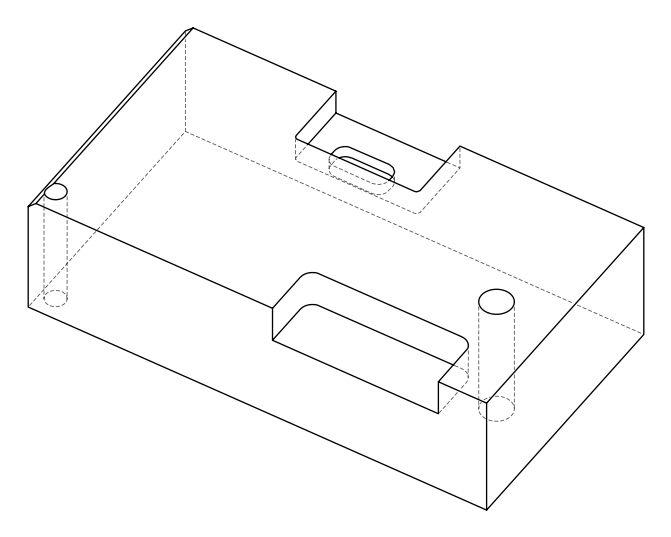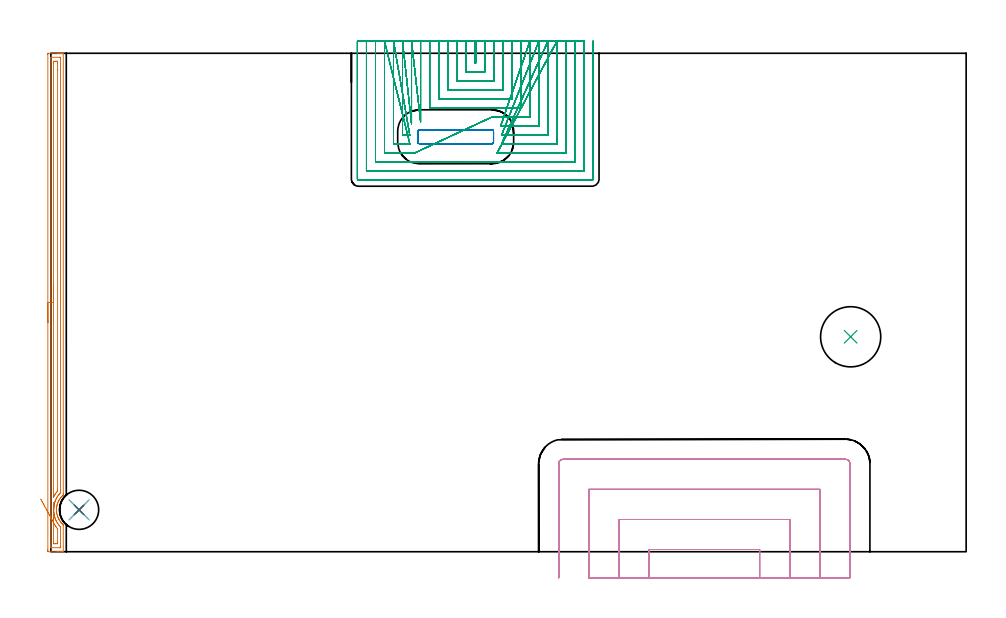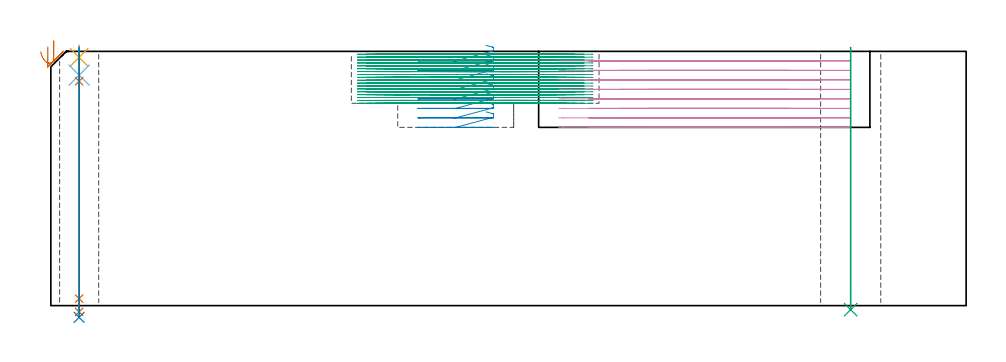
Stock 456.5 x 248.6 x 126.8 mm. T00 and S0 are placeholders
(PLAN: 9 operations, 8 tool changes, 148.4 min)
(1 AREA_MILL | FG_CHAMFER_SURFACE | UGT0205_001 | 6.25 min | 7370 mm3)
(2 MILL_RECTANGULAR_POCKET | POCKET_RECTANGULAR_STRAIGHT | UGT0201_094 | Follow Part, ap 5, ae 75% | 2.4 min | 55156 mm3)
(3 MILL_SLOT | SLOT_PARTIAL_RECTANGULAR | NXT0201_008 | Follow Part, ap 1.5, ae 75% | 116.86 min | 174252 mm3)
(4 MILL_SLOT_1 | SLOT_PARTIAL_RECTANGULAR_1 | UGT0201_094 | Follow Part, ap 5, ae 75% | 21.15 min | 348889 mm3)
(5 SPOT_DRILL | STEP1HOLE | NXT0321_9005460120000 | 0.05 min | 155 mm3)
(6 DRILL_BLIND_HOLE_INTO_CENTER | STEP1HOLE | UGT0301_198 | 0.06 min | 428 mm3)
(7 GUN_DRILL_THROUGH_HOLE | STEP1HOLE | UGT0307_003 | 0.61 min | 4418 mm3)
(8 SPADE_DRILL_TO_ENLARGE_THROUGH_HOLE | STEP1HOLE | UGT0306_010 | 0.54 min | 32759 mm3)
(9 INDEXABLE_INSERT_DRILL_THROUGH_HOLE_FROM_SOLID | STEP1HOLE_1 | NXT0302_031 | 0.52 min | 89564 mm3)
(TOOL UGT0205_001 | Chamfer Mill 20 x 3 x 45 deg. | D20 FL50 Z2)
(TOOL UGT0201_094 | End mill 20 mm | D20 FL38 Z4)
(TOOL NXT0201_008 | ENDMILL 6mm [2P460-0600-NA 1630] | D6 FL26 Z6)
(TOOL NXT0321_9005460120000 | NC Spot Drill, 142deg, 12mm, Carbide, Uncoated | D12 PA142 FL30 Z2)
(TOOL UGT0301_198 | Twist Drill 7.9 mm | D7.9 PA118 FL73 Z2)
(TOOL UGT0307_003 | Gun Drill 7 mm | D7 PA130 FL24 Z1)
(TOOL UGT0306_010 | Spade Drill 19.5mm | D19.5 PA132 FL10 Z2)
(TOOL NXT0302_031 | Index. Insert Drill 30mm [880-D3000L32-05] | D30 PA176 FL150 Z2)
(OP 1 AREA_MILL)
G17 G21 G94 G90
T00 M6
G54
G17 G0 G90 X-1.5 Y114.3 S1061 M3
G43 Z136.8 H0
Z129.1
G94 G1 Y114.338 Z128.228 F250.
Y114.452 Z127.364
Y114.641 Z126.512
Y114.903 Z125.68
Y115.237 Z124.874
Y115.64 Z124.1
Y116.108 Z123.364
Y116.64 Z122.672
Y117.229 Z122.029
Y117.872 Z121.44
Y118.564 Z120.908
Y119.3 Z120.44
Y120.074 Z120.037
Y120.88 Z119.703
Y121.712 Z119.441
Y122.564 Z119.252
Y123.428 Z119.138
Y124.3 Z119.1
Y247.986
X-1.498 Y248.344 Z119.101
X-1.493 Y248.59 Z119.104
X-1.148 Y248.6 Z119.449
X3.224 Z123.818
X3.771 Z124.368
X4.099 Z124.695
X4.646 Z125.242
X4.973 Z125.568
X5.628 Z126.227
X5.936 Z126.535
X6.069 Y248.598 Z126.662
X6.198 Y248.59 Z126.788
X6.2 Y248.433 Z126.8
Y29.191
X6.193 Y28.321 Z126.793
X6.173 Y28.298 Z126.773
X6.085 Y28.215 Z126.683
X5.848 Y27.986 Z126.443
X5.706 Y27.851 Z126.304
X5.551 Y27.693 Z126.149
X5.41 Y27.548 Z126.006
X5.34 Y27.476 Z125.937
X5.191 Y27.31 Z125.79
X4.973 Y27.041 Z125.571
X4.901 Y26.952 Z125.499
X4.68 Y26.659 Z125.279
X4.624 Y26.584 Z125.222
X4.298 Y26.095 Z124.896
X4.06 Y25.691 Z124.656
X4.022 Y25.619 Z124.618
X3.826 Y25.248 Z124.425
X3.618 Y24.799 Z124.214
X3.405 Y24.279 Z124.002
X3.317 Y24.023 Z123.916
X3.279 Y23.907 Z123.876
X3.148 Y23.462 Z123.746
X3.115 Y23.324 Z123.711
X3.039 Y23.014 Z123.635
X2.951 Y22.569 Z123.549
X2.885 Y22.122 Z123.48
X2.878 Y22.047 Z123.472
X2.839 Y21.676 Z123.436
X2.828 Y21.484 Z123.424
X2.815 Y21.23 Z123.406
X2.816 Y21.154 Z123.402
X2.809 Y20.783
X2.816 Y20.649 Z123.403
X2.824 Y20.337 Z123.421
X2.839 Y20.133 Z123.439
X2.859 Y19.89 Z123.459
X2.916 Y19.445 Z123.515
X2.994 Y18.998 Z123.594
X3.094 Y18.552 Z123.691
X3.216 Y18.105 Z123.814
X3.355 Y17.66 Z123.954
X3.404 Y17.52 Z124.003
X3.561 Y17.135 Z124.156
X3.649 Y16.932 Z124.247
X3.721 Y16.767 Z124.319
X3.948 Y16.318 Z124.542
X3.99 Y16.242 Z124.584
X4.189 Y15.875 Z124.789
X4.297 Y15.7 Z124.897
X4.54 Y15.338 Z125.14
X4.794 Y14.983 Z125.392
X4.99 Y14.733 Z125.587
X5.096 Y14.605 Z125.696
X5.152 Y14.538 Z125.751
X5.191 Y14.491 Z125.79
X5.265 Y14.412 Z125.86
X5.359 Y14.307 Z125.958
X5.47 Y14.185 Z126.069
X5.556 Y14.092 Z126.152
X5.558 Y14.09 Z126.154
X5.639 Y14.009 Z126.238
X5.816 Y13.834 Z126.416
X5.83 Y13.82 Z126.43
X5.91 Y13.747 Z126.509
X6.109 Y13.563 Z126.707
X6.194 Y13.48 Z126.792
X6.2 Y13.116 Z126.8
Y0.167
X6.198 Y0.01 Z126.788
X6.069 Y0.002 Z126.662
X5.936 Y0. Z126.536
X5.628 Z126.227
X4.973 Z125.568
X3.772 Z124.368
X3.224 Z123.818
X-1.148 Y0.001 Z119.449
X-1.493 Y0.01 Z119.104
X-1.498 Y0.256 Z119.101
X-1.5 Y0.614 Z119.1
Y0.974
Y124.3
X-0.086 Z120.514
X-0.085 Y246.008 Z120.515
X-0.084 Y246.2 Z120.516
X-0.08 Y246.55 Z120.52
X-0.079 Y246.585 Z120.521
X-0.025 Y246.59 Z120.575
X0.079 Y246.596 Z120.679
X0.21 Y246.599 Z120.81
X4.583 Z125.183
X4.734 Y246.593 Z125.334
X4.763 Y246.59 Z125.363
X4.779 Y246.581 Z125.379
X4.781 Y246.548 Z125.381
X4.784 Y246.393 Z125.384
X4.785 Y246.2 Z125.385
X4.786 Y245.499 Z125.386
X4.785 Y30.276 Z125.385
X4.784 Y30.084 Z125.384
X4.78 Y29.389 Z125.38
X4.602 Y29.191 Z125.202
X4.363 Y28.922 Z124.963
X4.099 Y28.609 Z124.699
X3.961 Y28.439 Z124.561
X3.853 Y28.298 Z124.453
X3.586 Y27.929 Z124.186
X3.228 Y27.405 Z123.828
X3.226 Y27.402 Z123.826
X2.907 Y26.836 Z123.507
X2.737 Y26.512 Z123.337
X2.607 Y26.249 Z123.207
X2.35 Y25.695 Z122.95
X2.327 Y25.642 Z122.927
X2.318 Y25.619 Z122.918
X2.178 Y25.258 Z122.778
X2.086 Y24.996 Z122.686
X1.995 Y24.726 Z122.595
X1.875 Y24.318 Z122.475
X1.745 Y23.833 Z122.345
X1.714 Y23.711 Z122.314
X1.693 Y23.611 Z122.293
X1.564 Y22.94 Z122.164
X1.551 Y22.863 Z122.151
X1.476 Y22.333 Z122.076
X1.45 Y22.073 Z122.05
X1.448 Y22.047 Z122.048
X1.4 Y21.231 Z122.
X1.399 Y21.154 Z121.999
Y20.75
X1.409 Y20.329 Z122.009
X1.413 Y20.261 Z122.013
X1.476 Y19.47 Z122.076
X1.49 Y19.368 Z122.09
X1.551 Y18.958 Z122.151
X1.606 Y18.608 Z122.206
X1.617 Y18.547 Z122.217
X1.631 Y18.475 Z122.231
X1.649 Y18.386 Z122.249
X1.674 Y18.272 Z122.274
X1.767 Y17.886 Z122.367
X1.849 Y17.582 Z122.449
X2.008 Y17.038 Z122.608
X2.124 Y16.688 Z122.724
X2.186 Y16.521 Z122.786
X2.35 Y16.107 Z122.95
X2.487 Y15.795 Z123.087
X2.609 Y15.531 Z123.209
X2.941 Y14.902 Z123.541
X3.224 Y14.411 Z123.824
X3.491 Y14.009 Z124.091
X3.745 Y13.65 Z124.345
X4.099 Y13.184 Z124.699
X4.154 Y13.116 Z124.754
X4.646 Y12.557 Z125.246
X4.779 Y12.385 Z125.379
X4.781 Y12.366 Z125.381
X4.784 Y12.319 Z125.384
X4.785 Y12.223 Z125.385
Y2.592
X4.784 Y2.4 Z125.384
X4.78 Y2.05 Z125.38
X4.779 Y2.015 Z125.379
X4.724 Y2.01 Z125.324
X4.621 Y2.004 Z125.221
X4.49 Y2.001 Z125.09
X0.117 Z120.717
X-0.034 Y2.007 Z120.566
X-0.063 Y2.01 Z120.537
X-0.079 Y2.019 Z120.521
X-0.081 Y2.052 Z120.519
X-0.084 Y2.207 Z120.516
X-0.085 Y2.4 Z120.515
X-0.086 Y3.102 Z120.514
Y124.3
X1.328 Z121.928
X1.329 Y243.671 Z121.929
X1.333 Y244.414 Z121.933
X1.334 Y244.558 Z121.934
X1.344 Y244.59 Z121.944
X1.385 Y244.593 Z121.985
X1.476 Y244.596 Z122.076
X2.168 Y244.6 Z122.768
X2.35 Z122.95
X3.042 Z123.642
X3.224 Y244.599 Z123.824
X3.285 Y244.598 Z123.885
X3.333 Y244.594 Z123.933
X3.36 Y244.591 Z123.96
X3.365 Y244.563 Z123.965
X3.368 Y244.414 Z123.968
X3.371 Y244.265 Z123.971
X3.372 Y243.521 Z123.972
Y240.214
X3.371 Y30.828 Z123.971
X3.369 Y30.677 Z123.969
X3.364 Y30.38 Z123.964
X3.224 Y30.195 Z123.824
X3.138 Y30.084 Z123.738
X2.796 Y29.629 Z123.396
X2.478 Y29.191 Z123.078
X2.425 Y29.114 Z123.025
X2.35 Y28.999 Z122.95
X2.083 Y28.57 Z122.683
X1.924 Y28.298 Z122.524
X1.76 Y28.007 Z122.36
X1.476 Y27.467 Z122.076
X1.455 Y27.426 Z122.055
X1.395 Y27.305 Z121.995
X1.349 Y27.213 Z121.949
X1.335 Y27.332 Z121.935
X1.331 Y27.405 Z121.931
X1.329 Y27.471 Z121.929
Y27.555
X1.328 Y124.3 Z121.928
Y125.172 Z121.966
Y126.036 Z122.08
Y126.888 Z122.269
Y127.72 Z122.532
Y128.526 Z122.865
Y129.3 Z123.268
Y130.036 Z123.737
Y130.728 Z124.268
Y131.371 Z124.857
Y131.96 Z125.501
Y132.492 Z126.193
Y132.96 Z126.928
Y133.363 Z127.702
Y133.697 Z128.508
Y133.959 Z129.34
Y134.148 Z130.192
Y134.262 Z131.057
Y134.3 Z131.928
G0 Z136.8
X-5.059 Y26.288
Z126.631
G1 X-4.862 Y25.928 Z125.861
X-4.633 Y25.509 Z125.131
X-4.375 Y25.037 Z124.444
X-4.089 Y24.514 Z123.807
X-3.778 Y23.944 Z123.225
X-3.444 Y23.331 Z122.701
X-3.089 Y22.681 Z122.24
X-2.716 Y21.998 Z121.846
X-2.328 Y21.288 Z121.52
X-1.928 Y20.555 Z121.267
X-1.518 Y19.806 Z121.087
X-1.103 Y19.046 Z120.982
X-0.685 Y18.281 Z120.954
X-0.268 Y17.516 Z121.001
X0.146 Y16.758 Z121.124
X0.553 Y16.013 Z121.322
X0.951 Y15.285 Z121.593
X1.335 Y14.581 Z121.935
X1.476 Y14.324 Z122.076
X1.838 Y13.639 Z122.438
X2.147 Y13.116 Z122.747
X2.35 Y12.806 Z122.95
X2.754 Y12.223 Z123.354
X3.224 Y11.61 Z123.824
X3.346 Y11.453 Z123.946
X3.365 Y11.417 Z123.965
X3.368 Y11.38 Z123.968
X3.37 Y11.33 Z123.97
X3.371 Y11.18 Z123.971
Y4.929
X3.367 Y4.186 Z123.967
X3.366 Y4.042 Z123.966
X3.356 Y4.01 Z123.956
X3.315 Y4.007 Z123.915
X3.224 Y4.004 Z123.824
X2.532 Y4. Z123.132
X2.35 Z122.95
X1.658 Z122.258
X1.476 Y4.001 Z122.076
X1.415 Y4.002 Z122.015
X1.367 Y4.006 Z121.967
X1.34 Y4.009 Z121.94
X1.335 Y4.037 Z121.935
X1.332 Y4.186 Z121.932
X1.329 Y4.335 Z121.929
X1.328 Y5.079 Z121.928
Y9.022
X1.329 Y14.159 Z121.929
X1.331 Y14.31 Z121.931
X1.335 Y14.581 Z121.935
X1.35 Y15.451 Z121.988
X1.364 Y16.314 Z122.116
X1.378 Y17.162 Z122.319
X1.392 Y17.99 Z122.595
X1.406 Y18.79 Z122.943
X1.418 Y19.557 Z123.358
X1.431 Y20.285 Z123.839
X1.442 Y20.968 Z124.382
X1.453 Y21.601 Z124.982
X1.462 Y22.179 Z125.635
X1.471 Y22.699 Z126.336
X1.478 Y23.155 Z127.079
X1.485 Y23.545 Z127.86
X1.49 Y23.865 Z128.671
X1.494 Y24.114 Z129.507
X1.497 Y24.288 Z130.362
X1.499 Y24.388 Z131.229
Y24.411 Z132.101
G0 Z136.8
M5
M2
(OP 2 MILL_RECTANGULAR_POCKET)
G17 G21 G94 G90
T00 M6
G54
G17 G0 G90 X217.045 Y203.5 S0 M3
G43 Z136.8 H0
Z129.8
G94 G1 X220.09 Z128.984 F250.
X220.299 Y203.553 Z128.926
X220.488 Y203.659 Z128.868
X220.641 Y203.812 Z128.81
X220.747 Y204.001 Z128.752
X220.8 Y204.21 Z128.694
Y209.69 Z127.226
X220.747 Y209.899 Z127.168
X220.641 Y210.088 Z127.11
X220.488 Y210.241 Z127.052
X220.299 Y210.347 Z126.994
X220.09 Y210.4 Z126.936
X220. Z126.912
X201.9 Z122.062
X183.8 F500.
G3 X183. Y209.6 R0.8
G1 Y204.3
G3 X183.8 Y203.5 R0.8
G1 X220.
G3 X220.8 Y204.3 R0.8
G1 Y209.6
G3 X220. Y210.4 R0.8
G1 X201.9
X200.9
G0 X217.045 Y203.5 Z125.062
G1 X220.09 Z124.247 F250.
X220.299 Y203.553 Z124.189
X220.488 Y203.659 Z124.131
X220.641 Y203.812 Z124.073
X220.747 Y204.001 Z124.015
X220.8 Y204.21 Z123.957
Y209.69 Z122.489
X220.747 Y209.899 Z122.431
X220.641 Y210.088 Z122.373
X220.488 Y210.241 Z122.315
X220.299 Y210.347 Z122.257
X220.09 Y210.4 Z122.199
X220. Z122.175
X201.9 Z117.325
X183.8 F500.
G3 X183. Y209.6 R0.8
G1 Y204.3
G3 X183.8 Y203.5 R0.8
G1 X220.
G3 X220.8 Y204.3 R0.8
G1 Y209.6
G3 X220. Y210.4 R0.8
G1 X201.9
X200.9
G0 X217.045 Y203.5 Z120.325
G1 X220.09 Z119.509 F250.
X220.299 Y203.553 Z119.451
X220.488 Y203.659 Z119.393
X220.641 Y203.812 Z119.335
X220.747 Y204.001 Z119.277
X220.8 Y204.21 Z119.219
Y209.69 Z117.751
X220.747 Y209.899 Z117.693
X220.641 Y210.088 Z117.635
X220.488 Y210.241 Z117.577
X220.299 Y210.347 Z117.519
X220.09 Y210.4 Z117.461
X220. Z117.437
X201.9 Z112.587
X183.8 F500.
G3 X183. Y209.6 R0.8
G1 Y204.3
G3 X183.8 Y203.5 R0.8
G1 X220.
G3 X220.8 Y204.3 R0.8
G1 Y209.6
G3 X220. Y210.4 R0.8
G1 X201.9
X200.9
G0 X217.045 Y203.5 Z115.587
G1 X220.09 Z114.772 F250.
X220.299 Y203.553 Z114.714
X220.488 Y203.659 Z114.656
X220.641 Y203.812 Z114.598
X220.747 Y204.001 Z114.54
X220.8 Y204.21 Z114.482
Y209.69 Z113.014
X220.747 Y209.899 Z112.956
X220.641 Y210.088 Z112.898
X220.488 Y210.241 Z112.84
X220.299 Y210.347 Z112.782
X220.09 Y210.4 Z112.724
X220. Z112.7
X201.9 Z107.85
X183.8 F500.
G3 X183. Y209.6 R0.8
G1 Y204.3
G3 X183.8 Y203.5 R0.8
G1 X220.
G3 X220.8 Y204.3 R0.8
G1 Y209.6
G3 X220. Y210.4 R0.8
G1 X201.9
X200.9
G0 X217.045 Y203.5 Z110.85
G1 X220.09 Z110.034 F250.
X220.299 Y203.553 Z109.976
X220.488 Y203.659 Z109.918
X220.641 Y203.812 Z109.86
X220.747 Y204.001 Z109.802
X220.8 Y204.21 Z109.744
Y209.69 Z108.276
X220.747 Y209.899 Z108.218
X220.641 Y210.088 Z108.16
X220.488 Y210.241 Z108.102
X220.299 Y210.347 Z108.044
X220.09 Y210.4 Z107.986
X220. Z107.962
X201.9 Z103.112
X183.8 F500.
G3 X183. Y209.6 R0.8
G1 Y204.3
G3 X183.8 Y203.5 R0.8
G1 X220.
G3 X220.8 Y204.3 R0.8
G1 Y209.6
G3 X220. Y210.4 R0.8
G1 X201.9
X200.9
G0 X217.045 Y203.5 Z106.112
G1 X220.09 Z105.297 F250.
X220.299 Y203.553 Z105.239
X220.488 Y203.659 Z105.181
X220.641 Y203.812 Z105.123
X220.747 Y204.001 Z105.065
X220.8 Y204.21 Z105.007
Y209.69 Z103.539
X220.747 Y209.899 Z103.481
X220.641 Y210.088 Z103.423
X220.488 Y210.241 Z103.365
X220.299 Y210.347 Z103.307
X220.09 Y210.4 Z103.249
X220. Z103.225
X201.9 Z98.375
X183.8 F500.
G3 X183. Y209.6 R0.8
G1 Y204.3
G3 X183.8 Y203.5 R0.8
G1 X220.
G3 X220.8 Y204.3 R0.8
G1 Y209.6
G3 X220. Y210.4 R0.8
G1 X201.9
X200.9
G0 X217.045 Y203.5 Z101.375
G1 X220.09 Z100.559 F250.
X220.299 Y203.553 Z100.501
X220.488 Y203.659 Z100.443
X220.641 Y203.812 Z100.385
X220.747 Y204.001 Z100.327
X220.8 Y204.21 Z100.269
Y209.69 Z98.801
X220.747 Y209.899 Z98.743
X220.641 Y210.088 Z98.685
X220.488 Y210.241 Z98.627
X220.299 Y210.347 Z98.569
X220.09 Y210.4 Z98.511
X220. Z98.487
X201.9 Z93.637
X183.8 F500.
G3 X183. Y209.6 R0.8
G1 Y204.3
G3 X183.8 Y203.5 R0.8
G1 X220.
G3 X220.8 Y204.3 R0.8
G1 Y209.6
G3 X220. Y210.4 R0.8
G1 X201.9
X200.9
G0 X217.045 Y203.5 Z96.637
G1 X220.09 Z95.822 F250.
X220.299 Y203.553 Z95.764
X220.488 Y203.659 Z95.706
X220.641 Y203.812 Z95.648
X220.747 Y204.001 Z95.59
X220.8 Y204.21 Z95.532
Y209.69 Z94.064
X220.747 Y209.899 Z94.006
X220.641 Y210.088 Z93.948
X220.488 Y210.241 Z93.89
X220.299 Y210.347 Z93.832
X220.09 Y210.4 Z93.774
X220. Z93.75
X201.9 Z88.9
X183.8 F500.
G3 X183. Y209.6 R0.8
G1 Y204.3
G3 X183.8 Y203.5 R0.8
G1 X220.
G3 X220.8 Y204.3 R0.8
G1 Y209.6
G3 X220. Y210.4 R0.8
G1 X201.9
X200.9
G0 Z136.8
M5
M2
(OP 3 MILL_SLOT)
G17 G21 G94 G90
T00 M6
G54
G17 G0 G90 X211.4 Y254.6 S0 M3
G43 Z136.8 H1
Z125.361
G94 G1 Y251.6 F250.
Y243.8 F500.
X211.9
Y251.6
Y254.6 F250.
X206.9
Y251.6
Y239.3 F500.
X216.4
Y251.6
Y254.6 F250.
X202.4
Y251.6
Y234.8 F500.
X220.9
Y251.6
Y254.6 F250.
X197.9
Y251.6
Y230.3 F500.
X225.4
Y251.6
Y254.6 F250.
X193.4
Y251.6
Y225.8 F500.
X229.9
Y251.6
Y254.6 F250.
X188.9
Y251.6
Y221.3 F500.
X234.4
Y251.6
Y254.6 F250.
X184.4
Y251.6
Y217.4 F500.
Y214.4 F250.
X179.9 Y254.6 F500.
Y251.6 F250.
Y216.359 F500.
Y213.359 F250.
X175.4 Y254.6 F500.
Y251.6 F250.
Y207.8 F500.
X176.
X179. F250.
X170.9 Y254.6 F500.
Y251.6 F250.
Y203.3 F500.
X176.065
X179.065 F250.
X166.4 Y254.6 F500.
Y251.6 F250.
Y198.8 F500.
X178.288
X181.288 F250.
X220.004 Y216.8 F500.
X223.004 F250.
X238.9 F500.
Y251.6
Y254.6 F250.
X224.322 Y212.3 F500.
X227.322 F250.
X243.4 F500.
Y251.6
Y254.6 F250.
X224.8 Y207.8 F500.
X227.8 F250.
X247.9 F500.
Y251.6
Y254.6 F250.
X224.739 Y203.3 F500.
X227.739 F250.
X252.4 F500.
Y251.6
Y254.6 F250.
X222.52 Y198.8 F500.
X225.52 F250.
X256.9 F500.
Y251.6
Y254.6 F250.
X161.9
Y251.6
Y194.3 F500.
X261.4
Y251.6
Y254.6 F250.
X157.4
Y251.6
Y189.8 F500.
X265.9
Y251.6
Y254.6 F250.
X152.9
Y251.6
Y185.8 F500.
G3 X153.4 Y185.3 R0.5
G1 X269.9
G3 X270.4 Y185.8 R0.5
G1 Y251.6
Y254.6 F250.
G0 X211.4 Z123.922
G1 Y251.6
Y243.8 F500.
X211.9
Y251.6
Y254.6 F250.
X206.9
Y251.6
Y239.3 F500.
X216.4
Y251.6
Y254.6 F250.
X202.4
Y251.6
Y234.8 F500.
X220.9
Y251.6
Y254.6 F250.
X197.9
Y251.6
Y230.3 F500.
X225.4
Y251.6
Y254.6 F250.
X193.4
Y251.6
Y225.8 F500.
X229.9
Y251.6
Y254.6 F250.
X188.9
Y251.6
Y221.3 F500.
X234.4
Y251.6
Y254.6 F250.
X184.4
Y251.6
Y217.4 F500.
Y214.4 F250.
X179.9 Y254.6 F500.
Y251.6 F250.
Y216.359 F500.
Y213.359 F250.
X175.4 Y254.6 F500.
Y251.6 F250.
Y207.8 F500.
X176.
X179. F250.
X170.9 Y254.6 F500.
Y251.6 F250.
Y203.3 F500.
X176.065
X179.065 F250.
X166.4 Y254.6 F500.
Y251.6 F250.
Y198.8 F500.
X178.288
X181.288 F250.
X220.004 Y216.8 F500.
X223.004 F250.
X238.9 F500.
Y251.6
Y254.6 F250.
X224.322 Y212.3 F500.
X227.322 F250.
X243.4 F500.
Y251.6
Y254.6 F250.
X224.8 Y207.8 F500.
X227.8 F250.
X247.9 F500.
Y251.6
Y254.6 F250.
X224.739 Y203.3 F500.
X227.739 F250.
X252.4 F500.
Y251.6
Y254.6 F250.
X222.52 Y198.8 F500.
X225.52 F250.
X256.9 F500.
Y251.6
Y254.6 F250.
X161.9
Y251.6
Y194.3 F500.
X261.4
Y251.6
Y254.6 F250.
X157.4
Y251.6
Y189.8 F500.
X265.9
Y251.6
Y254.6 F250.
X152.9
Y251.6
Y185.8 F500.
G3 X153.4 Y185.3 R0.5
G1 X269.9
G3 X270.4 Y185.8 R0.5
G1 Y251.6
Y254.6 F250.
G0 X211.4 Z122.483
G1 Y251.6
Y243.8 F500.
X211.9
Y251.6
Y254.6 F250.
X206.9
Y251.6
Y239.3 F500.
X216.4
Y251.6
Y254.6 F250.
X202.4
Y251.6
Y234.8 F500.
X220.9
Y251.6
Y254.6 F250.
X197.9
Y251.6
Y230.3 F500.
X225.4
Y251.6
Y254.6 F250.
X193.4
Y251.6
Y225.8 F500.
X229.9
Y251.6
Y254.6 F250.
X188.9
Y251.6
Y221.3 F500.
X234.4
Y251.6
Y254.6 F250.
X184.4
Y251.6
Y217.4 F500.
Y214.4 F250.
X179.9 Y254.6 F500.
Y251.6 F250.
Y216.359 F500.
Y213.359 F250.
X175.4 Y254.6 F500.
Y251.6 F250.
Y207.8 F500.
X176.
X179. F250.
X170.9 Y254.6 F500.
Y251.6 F250.
Y203.3 F500.
X176.065
X179.065 F250.
X166.4 Y254.6 F500.
Y251.6 F250.
Y198.8 F500.
X178.288
X181.288 F250.
X220.004 Y216.8 F500.
X223.004 F250.
X238.9 F500.
Y251.6
Y254.6 F250.
X224.322 Y212.3 F500.
X227.322 F250.
X243.4 F500.
Y251.6
Y254.6 F250.
X224.8 Y207.8 F500.
X227.8 F250.
X247.9 F500.
Y251.6
Y254.6 F250.
X224.739 Y203.3 F500.
X227.739 F250.
X252.4 F500.
Y251.6
Y254.6 F250.
X222.52 Y198.8 F500.
X225.52 F250.
X256.9 F500.
Y251.6
Y254.6 F250.
X161.9
Y251.6
Y194.3 F500.
X261.4
Y251.6
Y254.6 F250.
X157.4
Y251.6
Y189.8 F500.
X265.9
Y251.6
Y254.6 F250.
X152.9
Y251.6
Y185.8 F500.
G3 X153.4 Y185.3 R0.5
G1 X269.9
G3 X270.4 Y185.8 R0.5
G1 Y251.6
Y254.6 F250.
G0 X211.4 Z121.044
G1 Y251.6
Y243.8 F500.
X211.9
Y251.6
Y254.6 F250.
X206.9
Y251.6
Y239.3 F500.
X216.4
Y251.6
Y254.6 F250.
X202.4
Y251.6
Y234.8 F500.
X220.9
Y251.6
Y254.6 F250.
X197.9
Y251.6
Y230.3 F500.
X225.4
Y251.6
Y254.6 F250.
X193.4
Y251.6
Y225.8 F500.
X229.9
Y251.6
Y254.6 F250.
X188.9
Y251.6
Y221.3 F500.
X234.4
Y251.6
Y254.6 F250.
X184.4
Y251.6
Y217.4 F500.
Y214.4 F250.
X179.9 Y254.6 F500.
Y251.6 F250.
Y216.359 F500.
Y213.359 F250.
X175.4 Y254.6 F500.
Y251.6 F250.
Y207.8 F500.
X176.
X179. F250.
X170.9 Y254.6 F500.
Y251.6 F250.
Y203.3 F500.
X176.065
X179.065 F250.
X166.4 Y254.6 F500.
Y251.6 F250.
Y198.8 F500.
X178.288
X181.288 F250.
X220.004 Y216.8 F500.
X223.004 F250.
X238.9 F500.
Y251.6
Y254.6 F250.
X224.322 Y212.3 F500.
X227.322 F250.
X243.4 F500.
Y251.6
Y254.6 F250.
X224.8 Y207.8 F500.
X227.8 F250.
X247.9 F500.
Y251.6
Y254.6 F250.
X224.739 Y203.3 F500.
X227.739 F250.
X252.4 F500.
Y251.6
Y254.6 F250.
X222.52 Y198.8 F500.
X225.52 F250.
X256.9 F500.
Y251.6
Y254.6 F250.
X161.9
Y251.6
Y194.3 F500.
X261.4
Y251.6
Y254.6 F250.
X157.4
Y251.6
Y189.8 F500.
X265.9
Y251.6
Y254.6 F250.
X152.9
Y251.6
Y185.8 F500.
G3 X153.4 Y185.3 R0.5
G1 X269.9
G3 X270.4 Y185.8 R0.5
G1 Y251.6
Y254.6 F250.
G0 X211.4 Z119.605
G1 Y251.6
Y243.8 F500.
X211.9
Y251.6
Y254.6 F250.
X206.9
Y251.6
Y239.3 F500.
X216.4
Y251.6
Y254.6 F250.
X202.4
Y251.6
Y234.8 F500.
X220.9
Y251.6
Y254.6 F250.
X197.9
Y251.6
Y230.3 F500.
X225.4
Y251.6
Y254.6 F250.
X193.4
Y251.6
Y225.8 F500.
X229.9
Y251.6
Y254.6 F250.
X188.9
Y251.6
Y221.3 F500.
X234.4
Y251.6
Y254.6 F250.
X184.4
Y251.6
Y217.4 F500.
Y214.4 F250.
X179.9 Y254.6 F500.
Y251.6 F250.
Y216.359 F500.
Y213.359 F250.
X175.4 Y254.6 F500.
Y251.6 F250.
Y207.8 F500.
X176.
X179. F250.
X170.9 Y254.6 F500.
Y251.6 F250.
Y203.3 F500.
X176.065
X179.065 F250.
X166.4 Y254.6 F500.
Y251.6 F250.
Y198.8 F500.
X178.288
X181.288 F250.
X220.004 Y216.8 F500.
X223.004 F250.
X238.9 F500.
Y251.6
Y254.6 F250.
X224.322 Y212.3 F500.
X227.322 F250.
X243.4 F500.
Y251.6
Y254.6 F250.
X224.8 Y207.8 F500.
X227.8 F250.
X247.9 F500.
Y251.6
Y254.6 F250.
X224.739 Y203.3 F500.
X227.739 F250.
X252.4 F500.
Y251.6
Y254.6 F250.
X222.52 Y198.8 F500.
X225.52 F250.
X256.9 F500.
Y251.6
Y254.6 F250.
X161.9
Y251.6
Y194.3 F500.
X261.4
Y251.6
Y254.6 F250.
X157.4
Y251.6
Y189.8 F500.
X265.9
Y251.6
Y254.6 F250.
X152.9
Y251.6
Y185.8 F500.
G3 X153.4 Y185.3 R0.5
G1 X269.9
G3 X270.4 Y185.8 R0.5
G1 Y251.6
Y254.6 F250.
G0 X211.4 Z118.167
G1 Y251.6
Y243.8 F500.
X211.9
Y251.6
Y254.6 F250.
X206.9
Y251.6
Y239.3 F500.
X216.4
Y251.6
Y254.6 F250.
X202.4
Y251.6
Y234.8 F500.
X220.9
Y251.6
Y254.6 F250.
X197.9
Y251.6
Y230.3 F500.
X225.4
Y251.6
Y254.6 F250.
X193.4
Y251.6
Y225.8 F500.
X229.9
Y251.6
Y254.6 F250.
X188.9
Y251.6
Y221.3 F500.
X234.4
Y251.6
Y254.6 F250.
X184.4
Y251.6
Y217.4 F500.
Y214.4 F250.
X179.9 Y254.6 F500.
Y251.6 F250.
Y216.359 F500.
Y213.359 F250.
X175.4 Y254.6 F500.
Y251.6 F250.
Y207.8 F500.
X176.
X179. F250.
X170.9 Y254.6 F500.
Y251.6 F250.
Y203.3 F500.
X176.065
X179.065 F250.
X166.4 Y254.6 F500.
Y251.6 F250.
Y198.8 F500.
X178.288
X181.288 F250.
X220.002 Y216.8 F500.
X223.002 F250.
X238.9 F500.
Y251.6
Y254.6 F250.
X224.322 Y212.3 F500.
X227.322 F250.
X243.4 F500.
Y251.6
Y254.6 F250.
X224.8 Y207.8 F500.
X227.8 F250.
X247.9 F500.
Y251.6
Y254.6 F250.
X224.739 Y203.3 F500.
X227.739 F250.
X252.4 F500.
Y251.6
Y254.6 F250.
X222.52 Y198.8 F500.
X225.52 F250.
X256.9 F500.
Y251.6
Y254.6 F250.
X161.9
Y251.6
Y194.3 F500.
X261.4
Y251.6
Y254.6 F250.
X157.4
Y251.6
Y189.8 F500.
X265.9
Y251.6
Y254.6 F250.
X152.9
Y251.6
Y185.8 F500.
G3 X153.4 Y185.3 R0.5
G1 X269.9
G3 X270.4 Y185.8 R0.5
G1 Y251.6
Y254.6 F250.
G0 X211.4 Z116.728
G1 Y251.6
Y243.8 F500.
X211.9
Y251.6
Y254.6 F250.
X206.9
Y251.6
Y239.3 F500.
X216.4
Y251.6
Y254.6 F250.
X202.4
Y251.6
Y234.8 F500.
X220.9
Y251.6
Y254.6 F250.
X197.9
Y251.6
Y230.3 F500.
X225.4
Y251.6
Y254.6 F250.
X193.4
Y251.6
Y225.8 F500.
X229.9
Y251.6
Y254.6 F250.
X188.9
Y251.6
Y221.3 F500.
X234.4
Y251.6
Y254.6 F250.
X184.4
Y251.6
Y217.4 F500.
Y214.4 F250.
X179.9 Y254.6 F500.
Y251.6 F250.
Y216.359 F500.
Y213.359 F250.
X175.4 Y254.6 F500.
Y251.6 F250.
Y207.8 F500.
X176.
X179. F250.
X170.9 Y254.6 F500.
Y251.6 F250.
Y203.3 F500.
X176.065
X179.065 F250.
X166.4 Y254.6 F500.
Y251.6 F250.
Y198.8 F500.
X178.288
X181.288 F250.
X220.002 Y216.8 F500.
X223.002 F250.
X238.9 F500.
Y251.6
Y254.6 F250.
X224.32 Y212.3 F500.
X227.32 F250.
X243.4 F500.
Y251.6
Y254.6 F250.
X224.8 Y207.8 F500.
X227.8 F250.
X247.9 F500.
Y251.6
Y254.6 F250.
X224.739 Y203.3 F500.
X227.739 F250.
X252.4 F500.
Y251.6
Y254.6 F250.
X222.52 Y198.8 F500.
X225.52 F250.
X256.9 F500.
Y251.6
Y254.6 F250.
X161.9
Y251.6
Y194.3 F500.
X261.4
Y251.6
Y254.6 F250.
X157.4
Y251.6
Y189.8 F500.
X265.9
Y251.6
Y254.6 F250.
X152.9
Y251.6
Y185.8 F500.
G3 X153.4 Y185.3 R0.5
G1 X269.9
G3 X270.4 Y185.8 R0.5
G1 Y251.6
Y254.6 F250.
G0 X211.4 Z115.289
G1 Y251.6
Y243.8 F500.
X211.9
Y251.6
Y254.6 F250.
X206.9
Y251.6
Y239.3 F500.
X216.4
Y251.6
Y254.6 F250.
X202.4
Y251.6
Y234.8 F500.
X220.9
Y251.6
Y254.6 F250.
X197.9
Y251.6
Y230.3 F500.
X225.4
Y251.6
Y254.6 F250.
X193.4
Y251.6
Y225.8 F500.
X229.9
Y251.6
Y254.6 F250.
X188.9
Y251.6
Y221.3 F500.
X234.4
Y251.6
Y254.6 F250.
X184.4
Y251.6
Y217.4 F500.
Y214.4 F250.
X179.9 Y254.6 F500.
Y251.6 F250.
Y216.359 F500.
Y213.359 F250.
X175.4 Y254.6 F500.
Y251.6 F250.
Y207.8 F500.
X176.
X179. F250.
X170.9 Y254.6 F500.
Y251.6 F250.
Y203.3 F500.
X176.067
X179.067 F250.
X166.4 Y254.6 F500.
Y251.6 F250.
Y198.8 F500.
X178.288
X181.288 F250.
X220.004 Y216.8 F500.
X223.004 F250.
X238.9 F500.
Y251.6
Y254.6 F250.
X224.32 Y212.3 F500.
X227.32 F250.
X243.4 F500.
Y251.6
Y254.6 F250.
X224.8 Y207.8 F500.
X227.8 F250.
X247.9 F500.
Y251.6
Y254.6 F250.
X224.739 Y203.3 F500.
X227.739 F250.
X252.4 F500.
Y251.6
Y254.6 F250.
X222.52 Y198.8 F500.
X225.52 F250.
X256.9 F500.
Y251.6
Y254.6 F250.
X161.9
Y251.6
Y194.3 F500.
X261.4
Y251.6
Y254.6 F250.
X157.4
Y251.6
Y189.8 F500.
X265.9
Y251.6
Y254.6 F250.
X152.9
Y251.6
Y185.8 F500.
G3 X153.4 Y185.3 R0.5
G1 X269.9
G3 X270.4 Y185.8 R0.5
G1 Y251.6
Y254.6 F250.
G0 X211.4 Z113.85
G1 Y251.6
Y243.8 F500.
X211.9
Y251.6
Y254.6 F250.
X206.9
Y251.6
Y239.3 F500.
X216.4
Y251.6
Y254.6 F250.
X202.4
Y251.6
Y234.8 F500.
X220.9
Y251.6
Y254.6 F250.
X197.9
Y251.6
Y230.3 F500.
X225.4
Y251.6
Y254.6 F250.
X193.4
Y251.6
Y225.8 F500.
X229.9
Y251.6
Y254.6 F250.
X188.9
Y251.6
Y221.3 F500.
X234.4
Y251.6
Y254.6 F250.
X184.4
Y251.6
Y217.4 F500.
Y214.4 F250.
X179.9 Y254.6 F500.
Y251.6 F250.
Y216.359 F500.
Y213.359 F250.
X175.4 Y254.6 F500.
Y251.6 F250.
Y207.8 F500.
X176.
X179. F250.
X170.9 Y254.6 F500.
Y251.6 F250.
Y203.3 F500.
X176.067
X179.067 F250.
X166.4 Y254.6 F500.
Y251.6 F250.
Y198.8 F500.
X178.288
X181.288 F250.
X220.004 Y216.8 F500.
X223.004 F250.
X238.9 F500.
Y251.6
Y254.6 F250.
X224.322 Y212.3 F500.
X227.322 F250.
X243.4 F500.
Y251.6
Y254.6 F250.
X224.8 Y207.8 F500.
X227.8 F250.
X247.9 F500.
Y251.6
Y254.6 F250.
X224.739 Y203.3 F500.
X227.739 F250.
X252.4 F500.
Y251.6
Y254.6 F250.
X222.52 Y198.8 F500.
X225.52 F250.
X256.9 F500.
Y251.6
Y254.6 F250.
X161.9
Y251.6
Y194.3 F500.
X261.4
Y251.6
Y254.6 F250.
X157.4
Y251.6
Y189.8 F500.
X265.9
Y251.6
Y254.6 F250.
X152.9
Y251.6
Y185.8 F500.
G3 X153.4 Y185.3 R0.5
G1 X269.9
G3 X270.4 Y185.8 R0.5
G1 Y251.6
Y254.6 F250.
G0 X211.4 Z112.411
G1 Y251.6
Y243.8 F500.
X211.9
Y251.6
Y254.6 F250.
X206.9
Y251.6
Y239.3 F500.
X216.4
Y251.6
Y254.6 F250.
X202.4
Y251.6
Y234.8 F500.
X220.9
Y251.6
Y254.6 F250.
X197.9
Y251.6
Y230.3 F500.
X225.4
Y251.6
Y254.6 F250.
X193.4
Y251.6
Y225.8 F500.
X229.9
Y251.6
Y254.6 F250.
X188.9
Y251.6
Y221.3 F500.
X234.4
Y251.6
Y254.6 F250.
X184.4
Y251.6
Y217.4 F500.
Y214.4 F250.
X179.9 Y254.6 F500.
Y251.6 F250.
Y216.359 F500.
Y213.359 F250.
X175.4 Y254.6 F500.
Y251.6 F250.
Y207.8 F500.
X176.
X179. F250.
X170.9 Y254.6 F500.
Y251.6 F250.
Y203.3 F500.
X176.065
X179.065 F250.
X166.4 Y254.6 F500.
Y251.6 F250.
Y198.8 F500.
X178.288
X181.288 F250.
X220.004 Y216.8 F500.
X223.004 F250.
X238.9 F500.
Y251.6
Y254.6 F250.
X224.322 Y212.3 F500.
X227.322 F250.
X243.4 F500.
Y251.6
Y254.6 F250.
X224.8 Y207.8 F500.
X227.8 F250.
X247.9 F500.
Y251.6
Y254.6 F250.
X224.739 Y203.3 F500.
X227.739 F250.
X252.4 F500.
Y251.6
Y254.6 F250.
X222.52 Y198.8 F500.
X225.52 F250.
X256.9 F500.
Y251.6
Y254.6 F250.
X161.9
Y251.6
Y194.3 F500.
X261.4
Y251.6
Y254.6 F250.
X157.4
Y251.6
Y189.8 F500.
X265.9
Y251.6
Y254.6 F250.
X152.9
Y251.6
Y185.8 F500.
G3 X153.4 Y185.3 R0.5
G1 X269.9
G3 X270.4 Y185.8 R0.5
G1 Y251.6
Y254.6 F250.
G0 X211.4 Z110.972
G1 Y251.6
Y243.8 F500.
X211.9
Y251.6
Y254.6 F250.
X206.9
Y251.6
Y239.3 F500.
X216.4
Y251.6
Y254.6 F250.
X202.4
Y251.6
Y234.8 F500.
X220.9
Y251.6
Y254.6 F250.
X197.9
Y251.6
Y230.3 F500.
X225.4
Y251.6
Y254.6 F250.
X193.4
Y251.6
Y225.8 F500.
X229.9
Y251.6
Y254.6 F250.
X188.9
Y251.6
Y221.3 F500.
X234.4
Y251.6
Y254.6 F250.
X184.4
Y251.6
Y217.4 F500.
Y214.4 F250.
X179.9 Y254.6 F500.
Y251.6 F250.
Y216.359 F500.
Y213.359 F250.
X175.4 Y254.6 F500.
Y251.6 F250.
Y207.8 F500.
X176.
X179. F250.
X170.9 Y254.6 F500.
Y251.6 F250.
Y203.3 F500.
X176.065
X179.065 F250.
X166.4 Y254.6 F500.
Y251.6 F250.
Y198.8 F500.
X178.288
X181.288 F250.
X220.004 Y216.8 F500.
X223.004 F250.
X238.9 F500.
Y251.6
Y254.6 F250.
X224.322 Y212.3 F500.
X227.322 F250.
X243.4 F500.
Y251.6
Y254.6 F250.
X224.8 Y207.8 F500.
X227.8 F250.
X247.9 F500.
Y251.6
Y254.6 F250.
X224.739 Y203.3 F500.
X227.739 F250.
X252.4 F500.
Y251.6
Y254.6 F250.
X222.52 Y198.8 F500.
X225.52 F250.
X256.9 F500.
Y251.6
Y254.6 F250.
X161.9
Y251.6
Y194.3 F500.
X261.4
Y251.6
Y254.6 F250.
X157.4
Y251.6
Y189.8 F500.
X265.9
Y251.6
Y254.6 F250.
X152.9
Y251.6
Y185.8 F500.
G3 X153.4 Y185.3 R0.5
G1 X269.9
G3 X270.4 Y185.8 R0.5
G1 Y251.6
Y254.6 F250.
G0 X211.4 Z109.533
G1 Y251.6
Y243.8 F500.
X211.9
Y251.6
Y254.6 F250.
X206.9
Y251.6
Y239.3 F500.
X216.4
Y251.6
Y254.6 F250.
X202.4
Y251.6
Y234.8 F500.
X220.9
Y251.6
Y254.6 F250.
X197.9
Y251.6
Y230.3 F500.
X225.4
Y251.6
Y254.6 F250.
X193.4
Y251.6
Y225.8 F500.
X229.9
Y251.6
Y254.6 F250.
X188.9
Y251.6
Y221.3 F500.
X234.4
Y251.6
Y254.6 F250.
X184.4
Y251.6
Y217.4 F500.
Y214.4 F250.
X179.9 Y254.6 F500.
Y251.6 F250.
Y216.359 F500.
Y213.359 F250.
X175.4 Y254.6 F500.
Y251.6 F250.
Y207.8 F500.
X176.
X179. F250.
X170.9 Y254.6 F500.
Y251.6 F250.
Y203.3 F500.
X176.065
X179.065 F250.
X166.4 Y254.6 F500.
Y251.6 F250.
Y198.8 F500.
X178.288
X181.288 F250.
X220.004 Y216.8 F500.
X223.004 F250.
X238.9 F500.
Y251.6
Y254.6 F250.
X224.322 Y212.3 F500.
X227.322 F250.
X243.4 F500.
Y251.6
Y254.6 F250.
X224.8 Y207.8 F500.
X227.8 F250.
X247.9 F500.
Y251.6
Y254.6 F250.
X224.739 Y203.3 F500.
X227.739 F250.
X252.4 F500.
Y251.6
Y254.6 F250.
X222.52 Y198.8 F500.
X225.52 F250.
X256.9 F500.
Y251.6
Y254.6 F250.
X161.9
Y251.6
Y194.3 F500.
X261.4
Y251.6
Y254.6 F250.
X157.4
Y251.6
Y189.8 F500.
X265.9
Y251.6
Y254.6 F250.
X152.9
Y251.6
Y185.8 F500.
G3 X153.4 Y185.3 R0.5
G1 X269.9
G3 X270.4 Y185.8 R0.5
G1 Y251.6
Y254.6 F250.
G0 X211.4 Z108.094
G1 Y251.6
Y243.8 F500.
X211.9
Y251.6
Y254.6 F250.
X206.9
Y251.6
Y239.3 F500.
X216.4
Y251.6
Y254.6 F250.
X202.4
Y251.6
Y234.8 F500.
X220.9
Y251.6
Y254.6 F250.
X197.9
Y251.6
Y230.3 F500.
X225.4
Y251.6
Y254.6 F250.
X193.4
Y251.6
Y225.8 F500.
X229.9
Y251.6
Y254.6 F250.
X188.9
Y251.6
Y221.3 F500.
X234.4
Y251.6
Y254.6 F250.
X184.4
Y251.6
Y217.4 F500.
Y214.4 F250.
X179.9 Y254.6 F500.
Y251.6 F250.
Y216.359 F500.
Y213.359 F250.
X175.4 Y254.6 F500.
Y251.6 F250.
Y207.8 F500.
X176.
X179. F250.
X170.9 Y254.6 F500.
Y251.6 F250.
Y203.3 F500.
X176.065
X179.065 F250.
X166.4 Y254.6 F500.
Y251.6 F250.
Y198.8 F500.
X178.288
X181.288 F250.
X220.004 Y216.8 F500.
X223.004 F250.
X238.9 F500.
Y251.6
Y254.6 F250.
X224.322 Y212.3 F500.
X227.322 F250.
X243.4 F500.
Y251.6
Y254.6 F250.
X224.8 Y207.8 F500.
X227.8 F250.
X247.9 F500.
Y251.6
Y254.6 F250.
X224.739 Y203.3 F500.
X227.739 F250.
X252.4 F500.
Y251.6
Y254.6 F250.
X222.52 Y198.8 F500.
X225.52 F250.
X256.9 F500.
Y251.6
Y254.6 F250.
X161.9
Y251.6
Y194.3 F500.
X261.4
Y251.6
Y254.6 F250.
X157.4
Y251.6
Y189.8 F500.
X265.9
Y251.6
Y254.6 F250.
X152.9
Y251.6
Y185.8 F500.
G3 X153.4 Y185.3 R0.5
G1 X269.9
G3 X270.4 Y185.8 R0.5
G1 Y251.6
Y254.6 F250.
G0 X211.4 Z106.656
G1 Y251.6
Y243.8 F500.
X211.9
Y251.6
Y254.6 F250.
X206.9
Y251.6
Y239.3 F500.
X216.4
Y251.6
Y254.6 F250.
X202.4
Y251.6
Y234.8 F500.
X220.9
Y251.6
Y254.6 F250.
X197.9
Y251.6
Y230.3 F500.
X225.4
Y251.6
Y254.6 F250.
X193.4
Y251.6
Y225.8 F500.
X229.9
Y251.6
Y254.6 F250.
X188.9
Y251.6
Y221.3 F500.
X234.4
Y251.6
Y254.6 F250.
X184.4
Y251.6
Y217.4 F500.
Y214.4 F250.
X179.9 Y254.6 F500.
Y251.6 F250.
Y216.359 F500.
Y213.359 F250.
X175.4 Y254.6 F500.
Y251.6 F250.
Y207.8 F500.
X176.
X179. F250.
X170.9 Y254.6 F500.
Y251.6 F250.
Y203.3 F500.
X176.065
X179.065 F250.
X166.4 Y254.6 F500.
Y251.6 F250.
Y198.8 F500.
X178.288
X181.288 F250.
X220.004 Y216.8 F500.
X223.004 F250.
X238.9 F500.
Y251.6
Y254.6 F250.
X224.322 Y212.3 F500.
X227.322 F250.
X243.4 F500.
Y251.6
Y254.6 F250.
X224.8 Y207.8 F500.
X227.8 F250.
X247.9 F500.
Y251.6
Y254.6 F250.
X224.739 Y203.3 F500.
X227.739 F250.
X252.4 F500.
Y251.6
Y254.6 F250.
X222.52 Y198.8 F500.
X225.52 F250.
X256.9 F500.
Y251.6
Y254.6 F250.
X161.9
Y251.6
Y194.3 F500.
X261.4
Y251.6
Y254.6 F250.
X157.4
Y251.6
Y189.8 F500.
X265.9
Y251.6
Y254.6 F250.
X152.9
Y251.6
Y185.8 F500.
G3 X153.4 Y185.3 R0.5
G1 X269.9
G3 X270.4 Y185.8 R0.5
G1 Y251.6
Y254.6 F250.
G0 X211.4 Z105.217
G1 Y251.6
Y243.8 F500.
X211.9
Y251.6
Y254.6 F250.
X206.9
Y251.6
Y239.3 F500.
X216.4
Y251.6
Y254.6 F250.
X202.4
Y251.6
Y234.8 F500.
X220.9
Y251.6
Y254.6 F250.
X197.9
Y251.6
Y230.3 F500.
X225.4
Y251.6
Y254.6 F250.
X193.4
Y251.6
Y225.8 F500.
X229.9
Y251.6
Y254.6 F250.
X188.9
Y251.6
Y221.3 F500.
X234.4
Y251.6
Y254.6 F250.
X184.4
Y251.6
Y217.4 F500.
Y214.4 F250.
X179.9 Y254.6 F500.
Y251.6 F250.
Y216.359 F500.
Y213.359 F250.
X175.4 Y254.6 F500.
Y251.6 F250.
Y207.8 F500.
X176.
X179. F250.
X170.9 Y254.6 F500.
Y251.6 F250.
Y203.3 F500.
X176.065
X179.065 F250.
X166.4 Y254.6 F500.
Y251.6 F250.
Y198.8 F500.
X178.288
X181.288 F250.
X220.004 Y216.8 F500.
X223.004 F250.
X238.9 F500.
Y251.6
Y254.6 F250.
X224.322 Y212.3 F500.
X227.322 F250.
X243.4 F500.
Y251.6
Y254.6 F250.
X224.8 Y207.8 F500.
X227.8 F250.
X247.9 F500.
Y251.6
Y254.6 F250.
X224.739 Y203.3 F500.
X227.739 F250.
X252.4 F500.
Y251.6
Y254.6 F250.
X222.52 Y198.8 F500.
X225.52 F250.
X256.9 F500.
Y251.6
Y254.6 F250.
X161.9
Y251.6
Y194.3 F500.
X261.4
Y251.6
Y254.6 F250.
X157.4
Y251.6
Y189.8 F500.
X265.9
Y251.6
Y254.6 F250.
X152.9
Y251.6
Y185.8 F500.
G3 X153.4 Y185.3 R0.5
G1 X269.9
G3 X270.4 Y185.8 R0.5
G1 Y251.6
Y254.6 F250.
G0 X211.4 Z103.778
G1 Y251.6
Y243.8 F500.
X211.9
Y251.6
Y254.6 F250.
X206.9
Y251.6
Y239.3 F500.
X216.4
Y251.6
Y254.6 F250.
X202.4
Y251.6
Y234.8 F500.
X220.9
Y251.6
Y254.6 F250.
X197.9
Y251.6
Y230.3 F500.
X225.4
Y251.6
Y254.6 F250.
X193.4
Y251.6
Y225.8 F500.
X229.9
Y251.6
Y254.6 F250.
X188.9
Y251.6
Y221.3 F500.
X234.4
Y251.6
Y254.6 F250.
X184.4
Y251.6
Y217.4 F500.
Y214.4 F250.
X179.9 Y254.6 F500.
Y251.6 F250.
Y216.359 F500.
Y213.359 F250.
X175.4 Y254.6 F500.
Y251.6 F250.
Y207.8 F500.
X176.
X179. F250.
X170.9 Y254.6 F500.
Y251.6 F250.
Y203.3 F500.
X176.065
X179.065 F250.
X166.4 Y254.6 F500.
Y251.6 F250.
Y198.8 F500.
X178.288
X181.288 F250.
X220.003 Y216.8 F500.
X223.003 F250.
X238.9 F500.
Y251.6
Y254.6 F250.
X224.322 Y212.3 F500.
X227.322 F250.
X243.4 F500.
Y251.6
Y254.6 F250.
X224.8 Y207.8 F500.
X227.8 F250.
X247.9 F500.
Y251.6
Y254.6 F250.
X224.739 Y203.3 F500.
X227.739 F250.
X252.4 F500.
Y251.6
Y254.6 F250.
X222.52 Y198.8 F500.
X225.52 F250.
X256.9 F500.
Y251.6
Y254.6 F250.
X161.9
Y251.6
Y194.3 F500.
X261.4
Y251.6
Y254.6 F250.
X157.4
Y251.6
Y189.8 F500.
X265.9
Y251.6
Y254.6 F250.
X152.9
Y251.6
Y185.8 F500.
G3 X153.4 Y185.3 R0.5
G1 X269.9
G3 X270.4 Y185.8 R0.5
G1 Y251.6
Y254.6 F250.
G0 X211.4 Z102.339
G1 Y251.6
Y243.8 F500.
X211.9
Y251.6
Y254.6 F250.
X206.9
Y251.6
Y239.3 F500.
X216.4
Y251.6
Y254.6 F250.
X202.4
Y251.6
Y234.8 F500.
X220.9
Y251.6
Y254.6 F250.
X197.9
Y251.6
Y230.3 F500.
X225.4
Y251.6
Y254.6 F250.
X193.4
Y251.6
Y225.8 F500.
X229.9
Y251.6
Y254.6 F250.
X188.9
Y251.6
Y221.3 F500.
X234.4
Y251.6
Y254.6 F250.
X184.4
Y251.6
Y217.4 F500.
Y214.4 F250.
X179.9 Y254.6 F500.
Y251.6 F250.
Y216.359 F500.
Y213.359 F250.
X175.4 Y254.6 F500.
Y251.6 F250.
Y207.8 F500.
X176.
X179. F250.
X170.9 Y254.6 F500.
Y251.6 F250.
Y203.3 F500.
X176.065
X179.065 F250.
X166.4 Y254.6 F500.
Y251.6 F250.
Y198.8 F500.
X178.288
X181.288 F250.
X220.003 Y216.8 F500.
X223.003 F250.
X238.9 F500.
Y251.6
Y254.6 F250.
X224.322 Y212.3 F500.
X227.322 F250.
X243.4 F500.
Y251.6
Y254.6 F250.
X224.8 Y207.8 F500.
X227.8 F250.
X247.9 F500.
Y251.6
Y254.6 F250.
X224.739 Y203.3 F500.
X227.739 F250.
X252.4 F500.
Y251.6
Y254.6 F250.
X222.52 Y198.8 F500.
X225.52 F250.
X256.9 F500.
Y251.6
Y254.6 F250.
X161.9
Y251.6
Y194.3 F500.
X261.4
Y251.6
Y254.6 F250.
X157.4
Y251.6
Y189.8 F500.
X265.9
Y251.6
Y254.6 F250.
X152.9
Y251.6
Y185.8 F500.
G3 X153.4 Y185.3 R0.5
G1 X269.9
G3 X270.4 Y185.8 R0.5
G1 Y251.6
Y254.6 F250.
G0 X211.4 Z100.9
G1 Y251.6
Y243.8 F500.
X211.9
Y251.6
Y254.6 F250.
X206.9
Y251.6
Y239.3 F500.
X216.4
Y251.6
Y254.6 F250.
X202.4
Y251.6
Y234.8 F500.
X220.9
Y251.6
Y254.6 F250.
X197.9
Y251.6
Y230.3 F500.
X225.4
Y251.6
Y254.6 F250.
X193.4
Y251.6
Y225.8 F500.
X229.9
Y251.6
Y254.6 F250.
X188.9
Y251.6
Y221.3 F500.
X234.4
Y251.6
Y254.6 F250.
X184.4
Y251.6
Y217.4 F500.
Y214.4 F250.
X179.9 Y254.6 F500.
Y251.6 F250.
Y216.359 F500.
Y213.359 F250.
X175.4 Y254.6 F500.
Y251.6 F250.
Y207.8 F500.
X176.
X179. F250.
X170.9 Y254.6 F500.
Y251.6 F250.
Y203.3 F500.
X176.065
X179.065 F250.
X166.4 Y254.6 F500.
Y251.6 F250.
Y198.8 F500.
X178.288
X181.288 F250.
X220.003 Y216.8 F500.
X223.003 F250.
X238.9 F500.
Y251.6
Y254.6 F250.
X224.322 Y212.3 F500.
X227.322 F250.
X243.4 F500.
Y251.6
Y254.6 F250.
X224.8 Y207.8 F500.
X227.8 F250.
X247.9 F500.
Y251.6
Y254.6 F250.
X224.739 Y203.3 F500.
X227.739 F250.
X252.4 F500.
Y251.6
Y254.6 F250.
X222.519 Y198.8 F500.
X225.519 F250.
X256.9 F500.
Y251.6
Y254.6 F250.
X161.9
Y251.6
Y194.3 F500.
X261.4
Y251.6
Y254.6 F250.
X157.4
Y251.6
Y189.8 F500.
X265.9
Y251.6
Y254.6 F250.
X152.9
Y251.6
Y185.8 F500.
G3 X153.4 Y185.3 R0.5
G1 X269.9
G3 X270.4 Y185.8 R0.5
G1 Y251.6
Y254.6 F250.
G0 Z136.8
M5
M2
(OP 4 MILL_SLOT_1)
G17 G21 G94 G90
T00 M6
G54
G17 G0 G90 X353.5 Y-13. S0 M3
G43 Z136.8 H0
Z122.062
G94 G1 Y-10. F250.
Y1.1 F500.
X298.3
Y-10.
Y-13. F250.
X368.5
Y-10.
Y16.1 F500.
X283.3
Y-10.
Y-13. F250.
X383.5
Y-10.
Y31.1 F500.
X268.3
Y-10.
Y-13. F250.
X398.5
Y-10.
Y43.9 F500.
G3 X396.3 Y46.1 R2.2
G1 X255.5
G3 X253.3 Y43.9 R2.2
G1 Y-10.
Y-13. F250.
G0 X353.5 Z117.325
G1 Y-10.
Y1.1 F500.
X298.3
Y-10.
Y-13. F250.
X368.5
Y-10.
Y16.1 F500.
X283.3
Y-10.
Y-13. F250.
X383.5
Y-10.
Y31.1 F500.
X268.3
Y-10.
Y-13. F250.
X398.5
Y-10.
Y43.9 F500.
G3 X396.3 Y46.1 R2.2
G1 X255.5
G3 X253.3 Y43.9 R2.2
G1 Y-10.
Y-13. F250.
G0 X353.5 Z112.587
G1 Y-10.
Y1.1 F500.
X298.3
Y-10.
Y-13. F250.
X368.5
Y-10.
Y16.1 F500.
X283.3
Y-10.
Y-13. F250.
X383.5
Y-10.
Y31.1 F500.
X268.3
Y-10.
Y-13. F250.
X398.5
Y-10.
Y43.9 F500.
G3 X396.3 Y46.1 R2.2
G1 X255.5
G3 X253.3 Y43.9 R2.2
G1 Y-10.
Y-13. F250.
G0 X353.5 Z107.85
G1 Y-10.
Y1.1 F500.
X298.3
Y-10.
Y-13. F250.
X368.5
Y-10.
Y16.1 F500.
X283.3
Y-10.
Y-13. F250.
X383.5
Y-10.
Y31.1 F500.
X268.3
Y-10.
Y-13. F250.
X398.5
Y-10.
Y43.9 F500.
G3 X396.3 Y46.1 R2.2
G1 X255.5
G3 X253.3 Y43.9 R2.2
G1 Y-10.
Y-13. F250.
G0 X353.5 Z103.112
G1 Y-10.
Y1.1 F500.
X298.3
Y-10.
Y-13. F250.
X368.5
Y-10.
Y16.1 F500.
X283.3
Y-10.
Y-13. F250.
X383.5
Y-10.
Y31.1 F500.
X268.3
Y-10.
Y-13. F250.
X398.5
Y-10.
Y43.9 F500.
G3 X396.3 Y46.1 R2.2
G1 X255.5
G3 X253.3 Y43.9 R2.2
G1 Y-10.
Y-13. F250.
G0 X353.5 Z98.375
G1 Y-10.
Y1.1 F500.
X298.3
Y-10.
Y-13. F250.
X368.5
Y-10.
Y16.1 F500.
X283.3
Y-10.
Y-13. F250.
X383.5
Y-10.
Y31.1 F500.
X268.3
Y-10.
Y-13. F250.
X398.5
Y-10.
Y43.9 F500.
G3 X396.3 Y46.1 R2.2
G1 X255.5
G3 X253.3 Y43.9 R2.2
G1 Y-10.
Y-13. F250.
G0 X353.5 Z93.637
G1 Y-10.
Y1.1 F500.
X298.3
Y-10.
Y-13. F250.
X368.5
Y-10.
Y16.1 F500.
X283.3
Y-10.
Y-13. F250.
X383.5
Y-10.
Y31.1 F500.
X268.3
Y-10.
Y-13. F250.
X398.5
Y-10.
Y43.9 F500.
G3 X396.3 Y46.1 R2.2
G1 X255.5
G3 X253.3 Y43.9 R2.2
G1 Y-10.
Y-13. F250.
G0 X353.5 Z88.9
G1 Y-10.
Y1.1 F500.
X298.3
Y-10.
Y-13. F250.
X368.5
Y-10.
Y16.1 F500.
X283.3
Y-10.
Y-13. F250.
X383.5
Y-10.
Y31.1 F500.
X268.3
Y-10.
Y-13. F250.
X398.5
Y-10.
Y43.9 F500.
G3 X396.3 Y46.1 R2.2
G1 X255.5
G3 X253.3 Y43.9 R2.2
G1 Y-10.
Y-13. F250.
G0 Z136.8
M5
M2
(OP 5 SPOT_DRILL)
G17 G21 G94 G90
T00 M6
G54
G17 G0 G90 X14.1 Y20.9 S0 M3
G43 Z136.8 H0
G94 G81 G98 Z123.8 F250. R129.8
G80
M5
M2
(OP 6 DRILL_BLIND_HOLE_INTO_CENTER)
G17 G21 G94 G90
T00 M6
G54
G17 G0 G90 X14.1 Y20.9 S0 M3
G43 Z136.8 H0
G94 G81 G98 Z114.95 F250. R128.8
G80
M5
M2
(OP 7 GUN_DRILL_THROUGH_HOLE)
G17 G21 G94 G90
T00 M6
G54
G17 G0 G90 X14.1 Y20.9 M8
G43 Z136.8 H0
Z127.343
S716 M3
G94 G1 Z111.921 F125. M26
G4 X.084
Z3.5 F250.
G4 X.084
Z-3.132 F125.
G4 X.084
M5
M9
G0 Z127.343
Z136.8
M2
(OP 8 SPADE_DRILL_TO_ENLARGE_THROUGH_HOLE)
G17 G21 G94 G90
T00 M6
G54
G17 G0 G90 X14.1 Y20.9 S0 M3
G43 Z136.8 H0
G94 G73 G98 Z-5.841 F250. Q18.949 R128.8
G80
M5
M2
(OP 9 INDEXABLE_INSERT_DRILL_THROUGH_HOLE_FROM_SOLID)
G17 G21 G94 G90
T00 M6
G54
G17 G0 G90 X398.9 Y107.2 S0 M3
G43 Z136.8 H1
G94 G81 G98 Z-2.024 F250. R128.8
G80
M5
M2
